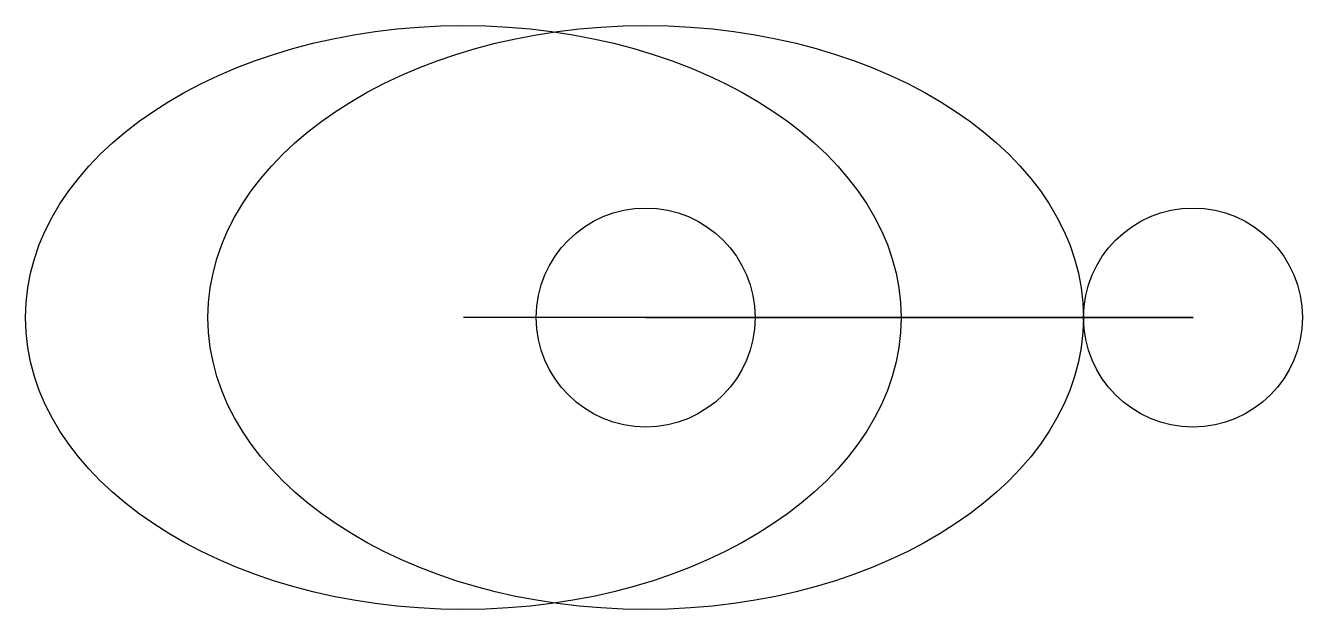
# Model space of a CAD drawing. Header units: millimetres. Extents: x -85 to 90, y -999 to -919.
import ezdxf

# ---------------------------------------------------------------- set-up
doc = ezdxf.new("R2010")
doc.units = ezdxf.units.MM

msp = doc.modelspace()

# ---------------------------------------------------------------- linework, layer by layer
for p, q in [((0, -958.87, 170), (-25, -958.87, 170)), ((0, -958.87), (0, -958.87, 300)), ((0, -958.87, 300), (0, -958.87, 320)), ((0, -958.87, 300), (75, -958.87, 300)), ((75, -958.87, 170), (0, -958.87, 170)), ((75, -958.87, 300), (75, -958.87, 170))]:
    msp.add_line(p, q)
for centre in [(0, -958.87, 320), (0, -958.87, 300), (75, -958.87, 170)]:
    msp.add_circle(centre, 15)
for centre in [(-25, -958.87, 170), (0, -958.87)]:
    msp.add_ellipse(centre, major_axis=(60, 0), ratio=0.666667)

doc.saveas('drawing.dxf')
